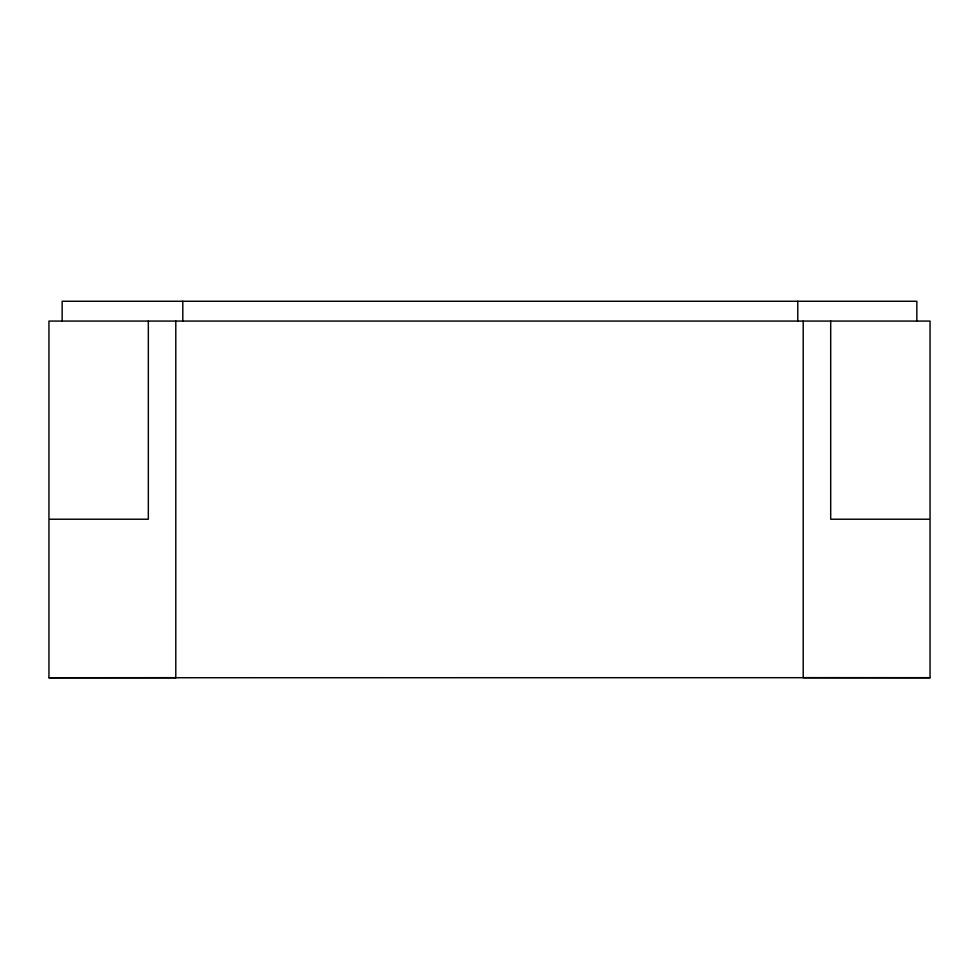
<?xml version="1.0" encoding="UTF-8"?>
<svg xmlns="http://www.w3.org/2000/svg" width="979" height="979" viewBox="0 0 979 979"><rect width="100%" height="100%" fill="white"/><g stroke="black" fill="none" stroke-linecap="round" stroke-linejoin="round"><path stroke-width="1.47" d="M50.113 519.225L148.331 519.225L148.331 321.075M928.887 519.225L830.694 519.225L830.694 321.075M803.208 321.075L803.208 677.688L930.05 677.737L930.05 321.075L48.95 321.075L48.95 677.737L175.792 677.688M48.95 677.737L930.05 677.688M916.846 321.075L916.846 301.263L62.154 301.263L62.154 321.075M797.775 301.263L797.775 321.075M182.804 301.263L182.804 321.075M175.792 321.075L175.792 677.737"/></g></svg>
